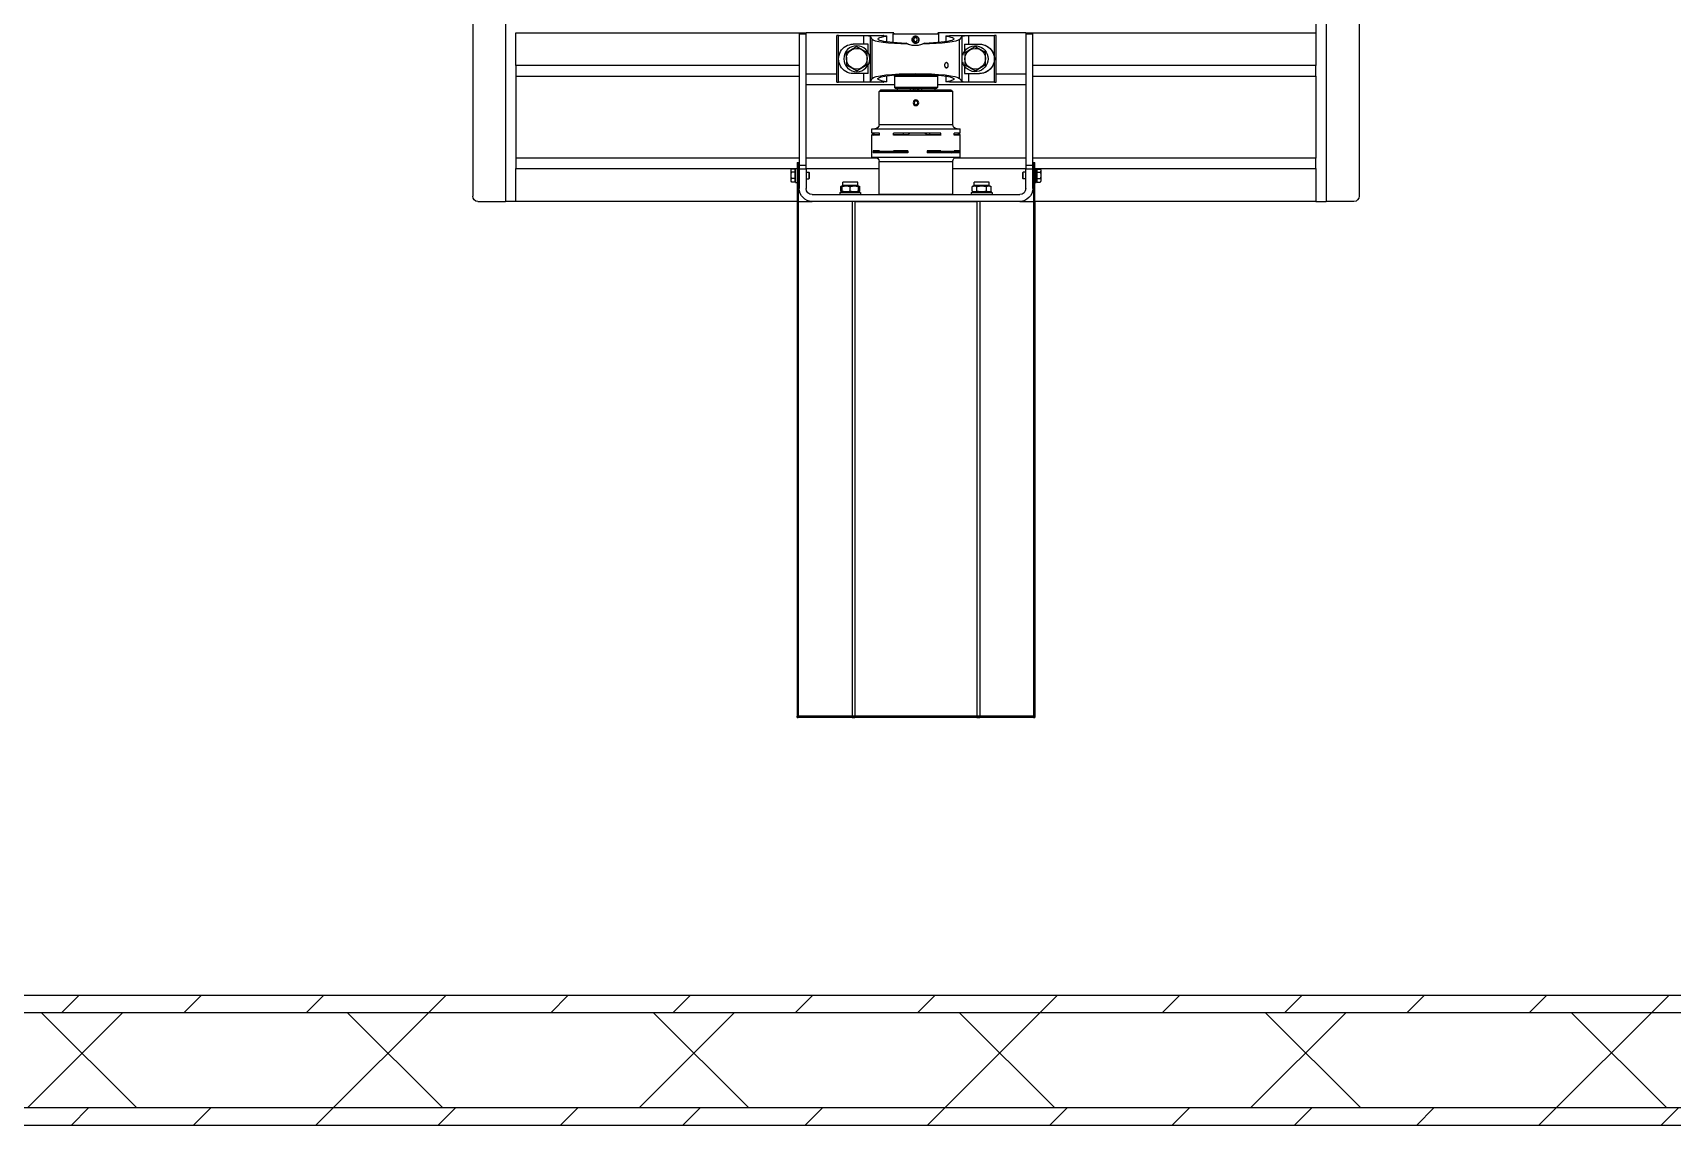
# Model space of a CAD drawing. Extents: x -3873 to 164127, y 7129 to 96529.
# Drawn here: x 53462 to 55358, y 22880 to 24143 of the extents above; entities that cross this region are included whole.
import ezdxf

# ---------------------------------------------------------------- set-up
doc = ezdxf.new("R2010")
doc.units = 0
doc.layers.add('BUILDING', color=2, linetype='CONTINUOUS')
doc.layers.add('LAYOUT-KROMEKA', color=1, linetype='CONTINUOUS')
pattern_1 = [(45, (86766.83, 23330.01), (-70.71068, 70.71068), [])]

# ---------------------------------------------------------------- blocks, each defined once
blk = doc.blocks.new('artik seperatoru-ust')
at = {"layer": 'LAYOUT-KROMEKA'}
for p, q in [((850.5, 512.5), (602.5, 512.5)), ((596.5, 506.5), (596.5, 474.5)), ((844.5, 474.5), (596.5, 474.5)), ((596.5, 462.5), (596.5, 474.5)), ((634.5, 462.5), (596.5, 462.5)), ((596.5, 462.5), (596.5, 137.5)), ((634.5, 139.1), (634.5, 462.5)), ((634.5, 462.5), (646.5, 462.5)), ((741.5, 462.5), (646.5, 462.5)), ((646.5, 462.5), (646.5, 135)), ((741.5, 462.5), (753.5, 462.5)), ((741.5, 135), (741.5, 462.5)), ((753.5, 462.5), (753.5, 135)), ((791.5, 462.5), (753.5, 462.5)), ((843, 462.5), (791.5, 462.5)), ((791.5, 135), (791.5, 462.5)), ((0, 136.1), (0, 137.5)), ((1.5, 137.5), (0, 137.5)), ((0, 136.1), (1.5, 136.1)), ((0, 136.1), (0, 73.9)), ((596.5, 137.5), (1.5, 137.5)), ((1.5, 136.1), (1.5, 137.5)), ((1.5, 137.5), (1.5, 136.1)), ((596.5, 136.1), (1.5, 136.1)), ((1.5, 136.1), (1.5, 73.9)), ((1.5, 73.9), (1.5, 136.1)), ((596.5, 137.5), (635.5, 137.5)), ((596.5, 137.5), (596.5, 136.1)), ((596.5, 120), (596.5, 136.1)), ((635.5, 136), (596.5, 136)), ((611.5, 135), (633.8, 135)), ((618.5, 139.1), (634.5, 139.1)), ((618.5, 137.5), (618.5, 139.1)), ((619, 139.7), (619, 143.8)), ((623, 139.7), (619, 139.7)), ((620, 144.4), (619.2, 143.9)), ((621, 144.4), (620, 144.4)), ((620.8, 139.7), (620.8, 139.1)), ((626.8, 144.4), (621, 144.4)), ((622.8, 136), (622.5, 135.4)), ((622.5, 135.4), (630.5, 135.4)), ((622.5, 135.4), (622.5, 135)), ((623, 139.7), (623, 143.8)), ((630.5, 139.7), (623, 139.7)), ((632.3, 144.4), (626.8, 144.4)), ((630.2, 136), (630.5, 135.4)), ((630.5, 139.7), (630.5, 143.8)), ((634, 139.7), (630.5, 139.7)), ((630.5, 135.4), (630.5, 135)), ((632.2, 139.7), (632.2, 139.1)), ((633, 144.4), (632.3, 144.4)), ((633, 144.4), (633.8, 143.9)), ((633.8, 135), (638.3, 135)), ((633.8, 135), (633.8, 127)), ((634, 139.7), (634, 143.8)), ((634.5, 137.5), (634.5, 139.1)), ((634.5, 135), (634.5, 136)), ((635.5, 137.5), (641.5, 137.5)), ((635.5, 137.5), (635.5, 136)), ((641.5, 136), (635.5, 136)), ((638.3, 127), (638.3, 135)), ((638.3, 135), (790, 135)), ((641.5, 136), (641.5, 137.5)), ((790, 135), (791.5, 135)), ((790, 135), (790, 127)), ((791.5, 127), (791.5, 135)), ((596.5, 120), (596.5, -120)), ((604.5, -120), (604.5, 120)), ((611.5, 127), (633.8, 127)), ((622.5, 127), (622.5, 123.9)), ((622.5, 123.9), (630.5, 123.9)), ((623.3, 123.1), (622.5, 123.9)), ((629.7, 123.1), (623.3, 123.1)), ((629.7, 123.1), (630.5, 123.9)), ((630.5, 127), (630.5, 123.9)), ((638.3, 127), (633.8, 127)), ((634.5, 42.5), (634.5, 127)), ((790, 127), (638.3, 127)), ((646.5, 127), (646.5, 44.4)), ((731.5, 127), (731.5, 25)), ((743.5, 127), (743.5, 92.9)), ((791.5, 127), (790, 127)), ((791.5, 127), (791.5, 25.4)), ((607, 88), (604.5, 88)), ((607, 64), (607, 88)), ((607, 84.7), (608.3, 87)), ((608.3, 87), (613.7, 87)), ((608.3, 81.5), (613.7, 81.5)), ((615, 84.7), (613.7, 87)), ((615, 84.7), (615, 67.3)), ((615, 84.7), (619, 84.7)), ((619, 84.7), (619, 67.3)), ((734.3, 92.9), (734.3, 92.6)), ((734.3, 92.9), (788.3, 92.9)), ((734.3, 90.7), (734.3, 92.6)), ((734.3, 92.6), (788.3, 92.6)), ((734.3, 90.7), (734.3, 61.3)), ((734.3, 90.7), (761.3, 90.7)), ((761.3, 90.7), (788.3, 90.7)), ((788.3, 92.6), (788.3, 92.9)), ((788.3, 92.6), (788.3, 90.7)), ((788.3, 61.3), (788.3, 90.7)), ((0, 70.5), (0, 73.9)), ((1.5, 73.9), (0, 73.9)), ((0, 70.5), (1.5, 70.5)), ((0, 70.5), (0, -70.5)), ((596.5, 73.9), (1.5, 73.9)), ((1.5, 70.5), (1.5, 73.9)), ((1.5, 73.9), (1.5, 70.5)), ((596.5, 70.5), (1.5, 70.5)), ((1.5, 70.5), (1.5, -70.5)), ((1.5, -70.5), (1.5, 70.5)), ((596.5, -70.5), (596.5, 70.5)), ((607, 64), (604.5, 64)), ((607, 67.3), (608.3, 65)), ((608.3, 70.5), (613.7, 70.5)), ((608.3, 65), (613.7, 65)), ((615, 67.3), (613.7, 65)), ((615, 67.3), (619, 67.3)), ((734.3, 61.3), (734.3, 38.7)), ((734.3, 61.3), (744.3, 61.3)), ((744.3, 73.7), (744.3, 73.6)), ((744.3, 56.3), (744.3, 73.6)), ((778.3, 73.6), (778.3, 73.7)), ((778.3, 56.3), (778.3, 73.6)), ((778.3, 61.3), (788.3, 61.3)), ((788.3, 38.7), (788.3, 61.3)), ((604.5, 42.4), (604.6, 42.5)), ((604.6, 42.5), (604.6, -42.5)), ((604.6, 42.5), (642.6, 42.5)), ((642.6, -42.5), (642.6, 42.5)), ((647.6, -51), (647.6, 51)), ((647.6, 51), (673.6, 51)), ((652.6, 50.2), (652.6, 12.8)), ((655.1, 50.2), (652.6, 50.2)), ((655.1, 50.2), (654.1, 49.2)), ((654.1, 49.2), (654.1, 43.3)), ((654.6, 44), (655.1, 44)), ((654.6, 28.9), (654.6, 44)), ((655.1, 50.2), (655.1, 44)), ((673.6, 49.7), (673.1, 50.2)), ((673.6, 50.2), (673.1, 50.2)), ((673.1, 50.2), (673.1, 44)), ((673.1, 44), (675.6, 44)), ((673.6, 50.2), (673.6, 51)), ((675.6, 49), (673.6, 51)), ((673.6, 50.2), (673.6, 49.7)), ((674.1, 49.2), (673.6, 49.7)), ((674.1, 44), (674.1, 49.2)), ((675.6, 51), (680.6, 51)), ((675.6, 51), (675.6, 44)), ((680.6, -51), (680.6, 51)), ((685.6, -42.5), (685.6, 42.5)), ((685.6, 42.5), (723.6, 42.5)), ((723.6, 42.5), (723.6, -42.5)), ((725.6, 40.5), (723.6, 42.5)), ((725.6, -40.5), (725.6, 40.5)), ((734.3, 38.7), (734.8, 34.7)), ((738.7, 50.5), (735.1, 53.6)), ((735.1, 53.6), (787.5, 53.6)), ((738.7, 50.5), (783.9, 50.5)), ((752.8, 56.3), (744.3, 56.3)), ((778.3, 56.3), (770.2, 56.3)), ((787.5, 53.6), (783.9, 50.5)), ((787.8, 34.7), (788.3, 38.7)), ((654.6, 28.6), (654.1, 28.3)), ((654.1, 28.3), (654.1, 12.8)), ((655.1, 28.9), (654.6, 28.6)), ((654.6, 28.9), (655.1, 28.9)), ((654.6, 28.9), (654.6, 28.6)), ((655.1, 28.9), (655.1, 12.8)), ((673.1, 28.9), (673.1, 12.8)), ((673.1, 28.9), (675.6, 28.9)), ((674.1, 28.3), (673.1, 28.9)), ((674.1, 12.5), (674.1, 28.3)), ((675.6, 28.9), (675.6, -25.9)), ((727.4, 22), (725.6, 22)), ((727.4, 24), (728.4, 25)), ((727.4, -24), (727.4, 24)), ((727.4, 22), (727.4, 6.3)), ((728.4, 25), (728.4, -25)), ((741.3, 25), (728.4, 25)), ((741.4, 34.7), (734.8, 34.7)), ((741.3, -25), (741.3, 25)), ((742.3, 24), (741.3, 25)), ((742.3, 25.4), (742.4, 25.5)), ((742.3, -25.4), (742.3, 25.4)), ((780.2, 26.5), (790.4, 26.5)), ((787.8, 34.7), (781.2, 34.7)), ((790.4, -26.5), (790.4, 26.5)), ((791.5, 25.4), (790.4, 26.5)), ((655.1, 12.8), (652.6, 12.8)), ((673.6, 12.8), (673.1, 12.8)), ((673.6, -9.3), (673.6, 12.8)), ((673.7, 12.6), (674.1, 12.5)), ((674.1, 16.2), (675.6, 16.2)), ((674.1, 12.5), (674.1, 12.2)), ((675.5, 16.2), (675.5, 10.5)), ((708.3, -0.4), (709.1, 1.8)), ((709.1, 1.8), (711.4, 2.2)), ((711.4, 2.2), (712.9, 0.4)), ((712.9, 0.4), (712.1, -1.8)), ((727.4, 6.3), (725.6, 6.3)), ((725.6, 3.2), (727.4, 3.2)), ((727.4, 1.3), (725.6, 1.3)), ((727.4, 18.8), (727.4, 18.8)), ((727.4, 6.3), (727.4, 3.2)), ((727.4, 1.3), (727.4, 3.2)), ((743.4, -8.4), (743.4, 6.8)), ((781.5, 0.7), (783.5, 1.8)), ((781.5, -1.6), (781.5, 0.7)), ((783.5, 1.8), (785.5, 0.7)), ((785.5, 0.7), (785.5, -1.6)), ((652.6, -9.3), (652.6, -49.4)), ((655.1, -9.3), (652.6, -9.3)), ((654.1, -9.3), (654.1, -25.4)), ((655.1, -9.3), (655.1, -25.9)), ((673.6, -9.3), (673.1, -9.3)), ((673.1, -9.3), (673.1, -25.9)), ((674.1, -9.1), (673.7, -9.2)), ((674.1, -8.7), (674.1, -9.1)), ((674.1, -25.4), (674.1, -9.1)), ((674.1, -14.5), (675.6, -14.5)), ((675.5, -7), (675.5, -14.5)), ((709.8, -2.2), (708.3, -0.4)), ((712.1, -1.8), (709.8, -2.2)), ((727.4, -1.2), (725.6, -1.2)), ((727.4, -3.2), (725.6, -3.2)), ((725.6, -6.2), (727.4, -6.2)), ((727.4, -3.2), (727.4, -1.2)), ((727.4, -3.2), (727.4, -6.2)), ((727.4, -6.2), (727.4, -21.9)), ((727.4, -18.7), (727.4, -18.7)), ((783.5, -2.8), (781.5, -1.6)), ((781.5, -1.6), (783.5, -2.8)), ((785.5, -1.6), (783.5, -2.8)), ((783.5, -2.8), (785.5, -1.6)), ((783.5, -2.8), (783.5, -2.8)), ((654.1, -25.4), (654.6, -25.6)), ((654.6, -25.6), (655.1, -25.9)), ((654.6, -25.6), (654.6, -25.9)), ((654.6, -25.9), (655.1, -25.9)), ((654.6, -42), (654.6, -25.9)), ((673.1, -25.9), (674.1, -25.4)), ((673.1, -25.9), (675.6, -25.9)), ((727.4, -21.9), (725.6, -21.9)), ((727.4, -24), (728.4, -25)), ((741.3, -25), (728.4, -25)), ((731.5, -25), (731.5, -127)), ((734.8, -33.7), (734.3, -37.5)), ((734.3, -37.5), (734.3, -37.2)), ((734.3, -37.2), (734.3, -37.2)), ((734.3, -37.5), (734.3, -60.2)), ((734.8, -33.7), (741.7, -33.7)), ((742.3, -24), (741.3, -25)), ((742.3, -25.4), (742.5, -25.6)), ((780.1, -26.5), (790.4, -26.5)), ((780.9, -33.7), (787.8, -33.7)), ((788.3, -37.5), (787.8, -33.7)), ((788.3, -37.2), (788.3, -37.5)), ((788.3, -37.2), (788.3, -37.2)), ((788.3, -60.2), (788.3, -37.5)), ((791.5, -25.4), (790.4, -26.5)), ((791.5, -25.4), (791.5, -127)), ((604.5, -42.4), (604.6, -42.5)), ((604.6, -42.5), (642.6, -42.5)), ((634.5, -127), (634.5, -42.5)), ((646.5, -44.4), (646.5, -127)), ((647.6, -51), (673.6, -51)), ((655.1, -49.4), (652.6, -49.4)), ((654.1, -41.3), (654.1, -48.4)), ((654.1, -48.4), (655.1, -49.4)), ((654.6, -42), (655.1, -42)), ((655.1, -42), (655.1, -49.4)), ((673.1, -42), (673.1, -49.4)), ((673.1, -42), (675.6, -42)), ((673.1, -49.4), (673.6, -48.9)), ((673.6, -49.4), (673.1, -49.4)), ((673.6, -48.9), (674.1, -48.4)), ((673.6, -48.9), (673.6, -49.4)), ((675.6, -49), (673.6, -51)), ((673.6, -51), (673.6, -49.4)), ((674.1, -48.4), (674.1, -42)), ((675.6, -42), (675.6, -51)), ((675.6, -51), (680.6, -51)), ((685.6, -42.5), (707.3, -42.5)), ((713.9, -42.5), (723.6, -42.5)), ((725.6, -40.5), (723.6, -42.5)), ((735.1, -52.7), (738.7, -50.7)), ((735.1, -52.7), (787.5, -52.7)), ((738.7, -50.7), (783.9, -50.7)), ((744.3, -55.2), (754.6, -55.2)), ((744.3, -55.2), (744.3, -72.5)), ((768.4, -55.2), (778.3, -55.2)), ((778.3, -55.2), (778.3, -72.5)), ((783.9, -50.7), (787.5, -52.7)), ((0, -73.9), (0, -70.5)), ((1.5, -70.5), (0, -70.5)), ((0, -73.9), (1.5, -73.9)), ((0, -73.9), (0, -136.1)), ((596.5, -70.5), (1.5, -70.5)), ((1.5, -73.9), (1.5, -70.5)), ((1.5, -70.5), (1.5, -73.9)), ((596.5, -73.9), (1.5, -73.9)), ((1.5, -73.9), (1.5, -136.1)), ((1.5, -136.1), (1.5, -73.9)), ((607, -64), (604.5, -64)), ((607, -88), (607, -64)), ((607, -67.3), (607.5, -66.5)), ((607.5, -66.5), (608.3, -65)), ((608.3, -65), (613.7, -65)), ((608.3, -66.5), (613.7, -66.5)), ((614.5, -66.5), (613.7, -65)), ((615, -67.3), (614.5, -66.5)), ((615, -67.3), (615, -84.7)), ((615, -67.3), (619, -67.3)), ((619, -67.3), (619, -84.7)), ((734.3, -60.2), (744.3, -60.2)), ((734.3, -60.2), (734.3, -89.5)), ((778.3, -60.2), (788.3, -60.2)), ((788.3, -89.5), (788.3, -60.2)), ((607, -88), (604.5, -88)), ((607, -84.7), (607.5, -85.5)), ((607.5, -85.5), (608.3, -87)), ((608.3, -76), (613.7, -76)), ((608.3, -85.5), (613.7, -85.5)), ((608.3, -87), (613.7, -87)), ((614.5, -85.5), (613.7, -87)), ((615, -84.7), (614.5, -85.5)), ((615, -84.7), (619, -84.7)), ((734.3, -89.5), (760.2, -89.5)), ((734.3, -91.4), (734.3, -89.5)), ((734.3, -91.4), (788.3, -91.4)), ((743.5, -91.4), (743.5, -127)), ((762.4, -89.5), (788.3, -89.5)), ((788.3, -89.5), (788.3, -91.4)), ((596.5, -136.1), (596.5, -120)), ((633.8, -127), (611.5, -127)), ((623.3, -123.1), (622.5, -123.9)), ((630.5, -123.9), (622.5, -123.9)), ((622.5, -127), (622.5, -123.9)), ((623.3, -123.1), (629.7, -123.1)), ((629.7, -123.1), (630.5, -123.9)), ((630.5, -127), (630.5, -123.9)), ((633.8, -127), (638.3, -127)), ((633.8, -127), (633.8, -135)), ((638.3, -135), (638.3, -127)), ((638.3, -127), (790, -127)), ((790, -127), (791.5, -127)), ((790, -127), (790, -135)), ((791.5, -135), (791.5, -127)), ((0, -137.5), (0, -136.1)), ((1.5, -136.1), (0, -136.1)), ((0, -137.5), (1.5, -137.5)), ((596.5, -136.1), (1.5, -136.1)), ((1.5, -137.5), (1.5, -136.1)), ((1.5, -136.1), (1.5, -137.5)), ((596.5, -137.5), (1.5, -137.5)), ((596.5, -136), (635.5, -136)), ((596.5, -136.1), (596.5, -137.5)), ((596.5, -137.5), (596.5, -462.5)), ((635.5, -137.5), (596.5, -137.5)), ((633.8, -135), (611.5, -135)), ((618.5, -139.1), (618.5, -137.5)), ((618.5, -139.1), (634.5, -139.1)), ((619, -139.7), (619, -143.8)), ((619, -139.7), (623, -139.7)), ((620, -144.4), (619.2, -143.9)), ((620, -144.4), (621, -144.4)), ((620.8, -139.7), (620.8, -139.1)), ((621, -144.4), (626.8, -144.4)), ((622.5, -135.3), (622.5, -135)), ((630.5, -135.3), (622.5, -135.3)), ((622.8, -136), (622.5, -135.3)), ((623, -139.7), (623, -143.8)), ((623, -139.7), (630.5, -139.7)), ((626.8, -144.4), (632.3, -144.4)), ((630.2, -136), (630.5, -135.3)), ((630.5, -135.3), (630.5, -135)), ((630.5, -139.7), (634, -139.7)), ((630.5, -139.7), (630.5, -143.8)), ((632.2, -139.7), (632.2, -139.1)), ((632.3, -144.4), (633, -144.4)), ((633, -144.4), (633.8, -143.9)), ((638.3, -135), (633.8, -135)), ((634, -139.7), (634, -143.8)), ((634.5, -136), (634.5, -135)), ((634.5, -139.1), (634.5, -137.5)), ((634.5, -462.5), (634.5, -139.1)), ((635.5, -136), (641.5, -136)), ((635.5, -136), (635.5, -137.5)), ((641.5, -137.5), (635.5, -137.5)), ((790, -135), (638.3, -135)), ((641.5, -137.5), (641.5, -136)), ((646.5, -135), (646.5, -462.5)), ((741.5, -462.5), (741.5, -135)), ((753.5, -135), (753.5, -462.5)), ((791.5, -135), (790, -135)), ((791.5, -462.5), (791.5, -135)), ((596.5, -462.5), (596.5, -474.5)), ((596.5, -462.5), (634.5, -462.5)), ((646.5, -462.5), (634.5, -462.5)), ((741.5, -462.5), (646.5, -462.5)), ((753.5, -462.5), (741.5, -462.5)), ((753.5, -462.5), (791.5, -462.5)), ((844.5, -474.5), (596.5, -474.5)), ((596.5, -506.5), (596.5, -474.5)), ((850.5, -512.5), (602.5, -512.5))]:
    blk.add_line(p, q, dxfattribs=at)
for centre, radius in [((710.6, 0), 3.23), ((761.5, -68.5), 15)]:
    blk.add_circle(centre, radius, dxfattribs=at)
for centre, radius, start, end in [((602.5, 506.5), 6, 90, 180), ((611.5, 120), 15, 90, 180), ((611.5, 120), 7, 90, 180), ((761.5, 68.5), 15, 285.5625, 254.4375), ((761.5, 68.5), 12, 88.9729, 148.9729), ((761.5, 68.5), 12, 28.9729, 88.9729), ((761.5, 68.5), 12, 148.9729, 208.9729), ((761.5, 68.5), 12, 208.9729, 268.9729), ((761.5, 68.5), 12, 268.9729, 328.9729), ((761.5, 68.5), 12, 328.9729, 28.9729), ((642.6, 47.5), 5, 270, 0), ((685.6, 47.5), 5, 180, 270), ((642.6, -47.5), 5, 0, 90), ((685.6, -47.5), 5, 90, 180), ((761.5, -68.5), 12, 88.9729, 148.9729), ((761.5, -68.5), 12, 28.9729, 88.9729), ((761.5, -68.5), 12, 148.9729, 208.9729), ((761.5, -68.5), 12, 208.9729, 268.9729), ((761.5, -68.5), 12, 268.9729, 328.9729), ((761.5, -68.5), 12, 328.9729, 28.9729), ((611.5, -120), 15, 180, 270), ((611.5, -120), 7, 180, 270), ((602.5, -506.5), 6, 180, 270)]:
    blk.add_arc(centre, radius, start, end, dxfattribs=at)
for centre, major_axis, ratio, start_param, end_param in [((761.3, 73.6), (17, 0), 0.999834, 0, 3.141593), ((761.3, 73.7), (-17, 0), 0.999834, 4.712389, 6.283185), ((761.3, 73.7), (17, 0), 0.999834, 0, 1.570796), ((735.2, 61.2), (0.02, -7.6), 0.120607, 4.693895, 6.177425), ((787.4, 61.2), (0.02, 7.6), 0.120607, 3.247353, 4.730883), ((738.2, 0), (0.1, -44), 0.120607, 5.585038, 10.085938), ((738.2, 0), (-0.1, 50.8), 0.120607, 3.210365, 6.177425), ((784.4, 0), (-0.1, -50.8), 0.120607, 3.247353, 4.570082), ((784.4, 0), (0.1, 44), 0.120607, 5.622025, 7.631243), ((754, 35.2), (-2.96, 0), 0.719875, 5.519247, 7.047124), ((754, 35.2), (2.96, 0), 0.719875, 5.519247, 7.047124), ((803.6, 2.9), (-19.4, -20.9), 0.859897, 5.128158, 5.224077), ((783.5, -0.5), (-4, 0), 0.999834, 5.904709, 6.661662), ((783.5, -0.5), (4, 0), 0.999834, 0.378477, 2.763116), ((783.5, -0.5), (4, 0), 0.999834, 5.904709, 6.661662), ((803.6, 2.9), (-19.4, -20.9), 0.859897, 5.847997, 5.943916), ((784.4, 0), (-0.1, -50.8), 0.120607, 4.891683, 6.214413), ((784.4, 0), (0.1, 44), 0.120607, 1.830522, 3.83974), ((783.5, -0.5), (-4, 0), 0.999834, 0.378477, 2.763116), ((735.2, -60.3), (0.02, -7.6), 0.120607, 3.210365, 4.693895), ((787.4, -60.3), (0.02, 7.6), 0.120607, 4.730883, 6.214413), ((761.3, -72.5), (-17, 0), 0.999834, 0, 3.141593)]:
    blk.add_ellipse(centre, major_axis=major_axis, ratio=ratio, start_param=start_param, end_param=end_param, dxfattribs=at)
blk.add_ellipse((783.5, -0.5), major_axis=(-3.96, 0), ratio=0.999834, dxfattribs=at)
for points, weights in [([(621, 144.4), (620.1, 144.4), (619, 143.8)], [1, 1.0379548493, 1]), ([(619, 143.8), (619.1, 143.9), (619.2, 143.9)], [1, 1.0034072363, 1.0062027321]), ([(623, 143.8), (622, 144.4), (621, 144.4)], [1, 1.0379548493, 1]), ([(626.8, 144.4), (625, 144.4), (623, 143.8)], [1, 1.0379548493, 1]), ([(630.5, 143.8), (628.5, 144.4), (626.8, 144.4)], [1, 1.0379548493, 1]), ([(632.3, 144.4), (631.5, 144.4), (630.5, 143.8)], [1, 1.0379548493, 1]), ([(634, 143.8), (633.1, 144.4), (632.3, 144.4)], [1, 1.0379548493, 1]), ([(608.3, 87), (606.7, 84.2), (608.3, 81.5)], [1, 1.15470053838, 1]), ([(608.3, 81.5), (606.7, 76), (608.3, 70.5)], [1, 1.15470053838, 1]), ([(613.7, 81.5), (615.3, 84.2), (613.7, 87)], [1, 1.15470053838, 1]), ([(613.7, 70.5), (615.3, 76), (613.7, 81.5)], [1, 1.15470053838, 1]), ([(751.2, 74.7), (752.9, 77.4), (754.8, 80.6)], [1, 1.0379548493, 1]), ([(754.8, 80.6), (758.5, 80.6), (761.7, 80.5)], [1, 1.0379548493, 1]), ([(761.7, 80.5), (764.9, 80.4), (768.6, 80.4)], [1, 1.0379548493, 1]), ([(768.6, 80.4), (770.4, 77.1), (772, 74.3)], [1, 1.0379548493, 1]), ([(608.3, 70.5), (606.7, 67.8), (608.3, 65)], [1, 1.15470053838, 1]), ([(613.7, 65), (615.3, 67.8), (613.7, 70.5)], [1, 1.15470053838, 1]), ([(747.6, 68.7), (749.6, 71.9), (751.2, 74.7)], [1, 1.0379548493, 1]), ([(751, 62.7), (749.4, 65.5), (747.6, 68.7)], [1, 1.0379548493, 1]), ([(754.4, 56.6), (752.6, 59.9), (751, 62.7)], [1, 1.0379548493, 1]), ([(771.8, 62.3), (770.1, 59.6), (768.2, 56.4)], [1, 1.0379548493, 1]), ([(775.4, 68.3), (773.4, 65.1), (771.8, 62.3)], [1, 1.0379548493, 1]), ([(772, 74.3), (773.6, 71.5), (775.4, 68.3)], [1, 1.0379548493, 1]), ([(761.3, 56.5), (758.1, 56.6), (754.4, 56.6)], [1, 1.0379548493, 1]), ([(768.2, 56.4), (764.5, 56.4), (761.3, 56.5)], [1, 1.0379548493, 1]), ([(751.2, -62.3), (752.9, -59.5), (754.8, -56.4)], [1, 1.0379548493, 1]), ([(754.8, -56.4), (758.5, -56.4), (761.7, -56.5)], [1, 1.0379548493, 1]), ([(761.7, -56.5), (764.9, -56.5), (768.6, -56.6)], [1, 1.0379548493, 1]), ([(768.6, -56.6), (770.4, -59.9), (772, -62.7)], [1, 1.0379548493, 1]), ([(608.3, -66.5), (606.7, -71.3), (608.3, -76)], [1, 1.15470053838, 1]), ([(607.5, -66.5), (607.5, -66.5), (608.3, -66.5)], [1.07735026919, 1.07735026919, 1]), ([(608.3, -65), (607.9, -65.8), (607.7, -66.5)], [1, 1.03934546673, 1.0586772248]), ([(614.3, -66.5), (614.1, -65.8), (613.7, -65)], [1.0586772248, 1.03934546673, 1]), ([(613.7, -76), (615.3, -71.3), (613.7, -66.5)], [1, 1.15470053838, 1]), ([(613.7, -66.5), (614.5, -66.5), (614.5, -66.5)], [1, 1.07735026919, 1.07735026919]), ([(747.6, -68.2), (749.6, -65), (751.2, -62.3)], [1, 1.0379548493, 1]), ([(751, -74.3), (749.4, -71.5), (747.6, -68.2)], [1, 1.0379548493, 1]), ([(754.4, -80.4), (752.6, -77.1), (751, -74.3)], [1, 1.0379548493, 1]), ([(771.8, -74.7), (770.1, -77.4), (768.2, -80.6)], [1, 1.0379548493, 1]), ([(775.4, -68.7), (773.4, -71.9), (771.8, -74.7)], [1, 1.0379548493, 1]), ([(772, -62.7), (773.6, -65.5), (775.4, -68.7)], [1, 1.0379548493, 1]), ([(608.3, -76), (606.7, -80.8), (608.3, -85.5)], [1, 1.15470053838, 1]), ([(608.3, -85.5), (607.5, -85.5), (607.5, -85.5)], [1, 1.07735026919, 1.07735026919]), ([(607.7, -85.5), (607.9, -86.2), (608.3, -87)], [1.0586772248, 1.03934546673, 1]), ([(613.7, -85.5), (615.3, -80.8), (613.7, -76)], [1, 1.15470053838, 1]), ([(614.5, -85.5), (614.5, -85.5), (613.7, -85.5)], [1.07735026919, 1.07735026919, 1]), ([(613.7, -87), (614.1, -86.2), (614.3, -85.5)], [1, 1.03934546673, 1.0586772248]), ([(761.3, -80.5), (758.1, -80.4), (754.4, -80.4)], [1, 1.0379548493, 1]), ([(768.2, -80.6), (764.5, -80.5), (761.3, -80.5)], [1, 1.0379548493, 1]), ([(619.2, -143.9), (619.1, -143.9), (619, -143.8)], [1.00620273209, 1.00340723629, 1]), ([(619, -143.8), (620.1, -144.4), (621, -144.4)], [1, 1.0379548493, 1]), ([(621, -144.4), (622, -144.4), (623, -143.8)], [1, 1.0379548493, 1]), ([(623, -143.8), (625, -144.4), (626.8, -144.4)], [1, 1.0379548493, 1]), ([(626.8, -144.4), (628.5, -144.4), (630.5, -143.8)], [1, 1.0379548493, 1]), ([(630.5, -143.8), (631.5, -144.4), (632.3, -144.4)], [1, 1.0379548493, 1]), ([(632.3, -144.4), (633.1, -144.4), (634, -143.8)], [1, 1.0379548493, 1])]:
    blk.add_rational_spline(points, weights, degree=2, dxfattribs=at)
for points in [[(652.6, 41.2), (653.3, 42.1), (653.9, 43), (654.6, 44)], [(675.6, 48.5), (674.9, 49.1), (674.3, 49.6), (673.6, 50.2)], [(652.6, 29.4), (653.3, 29.2), (653.9, 29.1), (654.6, 28.9)], [(652.6, 18.9), (653.1, 18.2), (653.6, 17.5), (654.1, 16.8)], [(675.6, 10.3), (674.9, 11.2), (674.3, 12), (673.6, 12.8)], [(652.6, -17.2), (653.1, -16.5), (653.6, -15.8), (654.1, -15.1)], [(675.6, -6.9), (674.9, -7.7), (674.3, -8.5), (673.6, -9.3)], [(652.6, -26.6), (653.3, -26.3), (653.9, -26.1), (654.6, -25.9)], [(652.6, -39.2), (653.3, -40.1), (653.9, -41.1), (654.6, -42)], [(675.6, -47.9), (674.9, -48.4), (674.3, -48.9), (673.6, -49.4)]]:
    blk.add_open_spline(points, degree=3, dxfattribs=at)
for points, knots in [([(751, 35.3), (751, 35.4), (751, 35.5), (751, 35.8), (751.1, 35.9), (751.3, 36.2), (751.4, 36.3), (751.6, 36.5), (751.7, 36.6), (751.8, 36.7)], [4.458294, 4.458294, 4.458294, 4.458294, 5.017386, 5.017386, 5.576478, 5.576478, 6.13557, 6.13557, 6.647723, 6.647723, 6.647723, 6.647723]), ([(751.8, 33.8), (751.7, 33.8), (751.6, 33.9), (751.4, 34.2), (751.3, 34.3), (751.1, 34.6), (751, 34.7), (751, 35), (751, 35.1), (751, 35.3)], [2.268866, 2.268866, 2.268866, 2.268866, 2.781019, 2.781019, 3.340111, 3.340111, 3.899202, 3.899202, 4.458294, 4.458294, 4.458294, 4.458294]), ([(751.8, 36.7), (751.8, 36.7), (751.8, 36.7), (752, 36.8), (752.1, 36.9), (752.5, 37.1), (752.6, 37.1), (753, 37.2), (753.2, 37.3), (753.6, 37.3), (753.8, 37.3), (754, 37.3), (754.1, 37.3), (754.3, 37.3), (754.7, 37.3), (754.9, 37.2), (755.3, 37.1), (755.4, 37.1), (755.8, 36.9), (755.9, 36.8), (756.1, 36.7), (756.1, 36.7), (756.1, 36.7)], [15.543813, 15.543813, 15.543813, 15.543813, 15.607093, 15.607093, 16.164489, 16.164489, 16.721886, 16.721886, 17.279282, 17.279282, 17.836678, 17.836678, 17.836678, 18.394074, 18.394074, 18.951471, 18.951471, 19.508867, 19.508867, 20.066263, 20.066263, 20.129543, 20.129543, 20.129543, 20.129543]), ([(756.1, 33.8), (756.1, 33.7), (756.1, 33.7), (755.9, 33.6), (755.8, 33.5), (755.4, 33.4), (755.3, 33.3), (754.9, 33.2), (754.7, 33.1), (754.3, 33.1), (754.1, 33.1), (753.8, 33.1), (753.6, 33.1), (753.2, 33.1), (753, 33.2), (752.6, 33.3), (752.5, 33.4), (752.1, 33.5), (752, 33.6), (751.8, 33.7), (751.8, 33.7), (751.8, 33.8)], [6.625474, 6.625474, 6.625474, 6.625474, 6.688754, 6.688754, 7.24615, 7.24615, 7.803546, 7.803546, 8.360943, 8.360943, 8.918339, 8.918339, 9.475735, 9.475735, 10.033132, 10.033132, 10.590528, 10.590528, 11.147924, 11.147924, 11.211204, 11.211204, 11.211204, 11.211204]), ([(756.1, 36.7), (756.2, 36.6), (756.3, 36.5), (756.5, 36.3), (756.6, 36.2), (756.8, 35.9), (756.9, 35.8), (756.9, 35.5), (757, 35.4), (757, 35.3)], [11.185454, 11.185454, 11.185454, 11.185454, 11.697607, 11.697607, 12.256699, 12.256699, 12.815791, 12.815791, 13.374883, 13.374883, 13.374883, 13.374883]), ([(757, 35.3), (757, 35.1), (756.9, 35), (756.9, 34.7), (756.8, 34.6), (756.6, 34.3), (756.5, 34.2), (756.3, 33.9), (756.2, 33.8), (756.1, 33.8)], [13.374883, 13.374883, 13.374883, 13.374883, 13.933975, 13.933975, 14.493066, 14.493066, 15.052158, 15.052158, 15.564311, 15.564311, 15.564311, 15.564311]), ([(778.4, -9), (778.3, -8.9), (778.3, -8.8), (778, -7.8), (777.8, -7), (777.4, -5.2), (777.3, -4.4), (777.1, -2.6), (777.1, -1.8), (777.1, -0.1), (777.1, 0.8), (777.3, 2.5), (777.4, 3.4), (777.8, 5.1), (778, 6), (778.3, 7), (778.3, 7.1), (778.4, 7.2)], [32.790374, 32.790374, 32.790374, 32.790374, 33.18704, 33.18704, 35.734678, 35.734678, 38.282315, 38.282315, 40.829953, 40.829953, 43.37759, 43.37759, 45.925228, 45.925228, 48.472865, 48.472865, 48.869531, 48.869531, 48.869531, 48.869531]), ([(779.5, -0.5), (779.5, -0.2), (779.5, 0), (779.6, 0.5), (779.7, 0.8), (779.8, 1)], [5.895324, 5.895324, 5.895324, 5.895324, 6.638173, 6.638173, 7.366196, 7.366196, 7.366196, 7.366196]), ([(779.8, 1), (779.8, 1), (779.8, 1), (779.9, 1.3), (780, 1.5), (780.3, 2), (780.5, 2.2), (780.8, 2.5), (781, 2.7), (781.5, 3), (781.7, 3.1), (782.2, 3.3), (782.5, 3.4), (783, 3.5), (783.2, 3.5), (783.5, 3.5), (783.8, 3.5), (784, 3.5), (784.5, 3.4), (784.8, 3.3), (785.3, 3.1), (785.5, 3), (786, 2.7), (786.2, 2.5), (786.5, 2.2), (786.7, 2), (787, 1.5), (787.1, 1.3), (787.2, 1), (787.2, 1), (787.2, 1)], [-4.582445, -4.582445, -4.582445, -4.582445, -4.527695, -4.527695, -3.773088, -3.773088, -3.018481, -3.018481, -2.263861, -2.263861, -1.509241, -1.509241, -0.75462, -0.75462, 0, 0, 0, 0.75462, 0.75462, 1.509241, 1.509241, 2.263861, 2.263861, 3.018481, 3.018481, 3.773088, 3.773088, 4.527695, 4.527695, 4.582445, 4.582445, 4.582445, 4.582445]), ([(787.2, 1), (787.3, 0.8), (787.4, 0.5), (787.5, 0), (787.5, -0.2), (787.5, -0.5)], [16.2151, 16.2151, 16.2151, 16.2151, 16.943123, 16.943123, 17.685972, 17.685972, 17.685972, 17.685972]), ([(779.3, -11.3), (779.2, -11.2), (779.2, -11.1), (778.8, -10.2), (778.5, -9.4), (778, -7.7), (777.8, -6.9), (777.4, -5.1), (777.3, -4.3), (777.1, -2.5), (777.1, -1.7), (777.1, -0.9)], [113.089287, 113.089287, 113.089287, 113.089287, 113.346482, 113.346482, 115.913274, 115.913274, 118.480067, 118.480067, 121.046859, 121.046859, 123.551701, 123.551701, 123.551701, 123.551701]), ([(779.8, -2), (779.7, -1.7), (779.6, -1.5), (779.5, -1), (779.5, -0.7), (779.5, -0.5)], [4.424452, 4.424452, 4.424452, 4.424452, 5.152475, 5.152475, 5.895324, 5.895324, 5.895324, 5.895324]), ([(787.5, -0.5), (787.5, -0.7), (787.5, -1), (787.4, -1.5), (787.3, -1.7), (787.2, -2)], [17.685972, 17.685972, 17.685972, 17.685972, 18.428821, 18.428821, 19.156844, 19.156844, 19.156844, 19.156844]), ([(707.3, -42.5), (707.3, -42.5), (707.4, -42.5), (707.7, -42.5), (708, -42.5), (708.5, -42.4), (708.9, -42.4), (709.7, -42.4), (710.2, -42.4), (710.6, -42.4)], [1.5029603, 1.5029603, 1.5029603, 1.5029603, 1.6282069, 1.6282069, 1.7534536, 1.7534536, 1.8787003, 1.8787003, 2.0039471, 2.0039471, 2.0039471, 2.0039471]), ([(710.6, -42.4), (711, -42.4), (711.5, -42.4), (712.3, -42.4), (712.7, -42.4), (713.2, -42.5), (713.5, -42.5), (713.8, -42.5), (713.9, -42.5), (713.9, -42.5)], [0, 0, 0, 0, 0.1252468, 0.1252468, 0.2504935, 0.2504935, 0.3757402, 0.3757402, 0.5009868, 0.5009868, 0.5009868, 0.5009868])]:
    blk.add_open_spline(points, degree=3, knots=knots, dxfattribs=at)

msp = doc.modelspace()

# ---------------------------------------------------------------- hatches: boundary and pattern name
at = {"layer": 'BUILDING', "linetype": 'Continuous'}
h = msp.add_hatch(dxfattribs=at)
h.set_pattern_fill('МЕТАЛЛ__ТВЕРДЫЙ_СПЛАВ__Г_EF', color=256, style=0, pattern_type=2)
h.set_pattern_definition(pattern_1)
h.paths.add_polyline_path([(97878.4, 23030), (26466.8, 23030), (26446.8, 23010), (97898.4, 23010)])
h = msp.add_hatch(dxfattribs=at)
h.set_pattern_fill('ТЕПЛОИЗОЛЯЦИЯ__ГОСТ_', color=256, style=0, pattern_type=2)
h.set_pattern_definition([(45, (86766.83, 23330), (-176.7767, 176.7767), []), (135, (86766.83, 23330), (176.9181, 176.9181), [])])
h.paths.add_polyline_path([(97691.9, 23010), (26446.8, 23010), (26336.8, 22900), (97801.9, 22900)])
h = msp.add_hatch(dxfattribs=at)
h.set_pattern_fill('МЕТАЛЛ__ТВЕРДЫЙ_СПЛАВ__Г_EF', color=256, style=0, pattern_type=2)
h.set_pattern_definition(pattern_1)
h.paths.add_polyline_path([(97791.1, 22900), (26336.8, 22900), (26316.8, 22880), (97811.1, 22880)])

# ---------------------------------------------------------------- linework, layer by layer
for p, q in [((97825.7, 23010), (26446.8, 23010)), ((97815, 22900), (26336.8, 22900))]:
    msp.add_line(p, q, dxfattribs=at)
at = {"layer": 'BUILDING', "linetype": 'Continuous', "flags": 128}
for points in [[(97823.6, 23030), (45216.8, 23030)], [(26316.8, 22880), (97835, 22880)]]:
    msp.add_lwpolyline(points, dxfattribs=at)

# ---------------------------------------------------------------- block references
at = {"layer": 'LAYOUT-KROMEKA', "xscale": -1, "rotation": 270}
msp.add_blockref('artik seperatoru-ust', (54483.7, 23351.3), dxfattribs=at)

doc.saveas('drawing.dxf')
